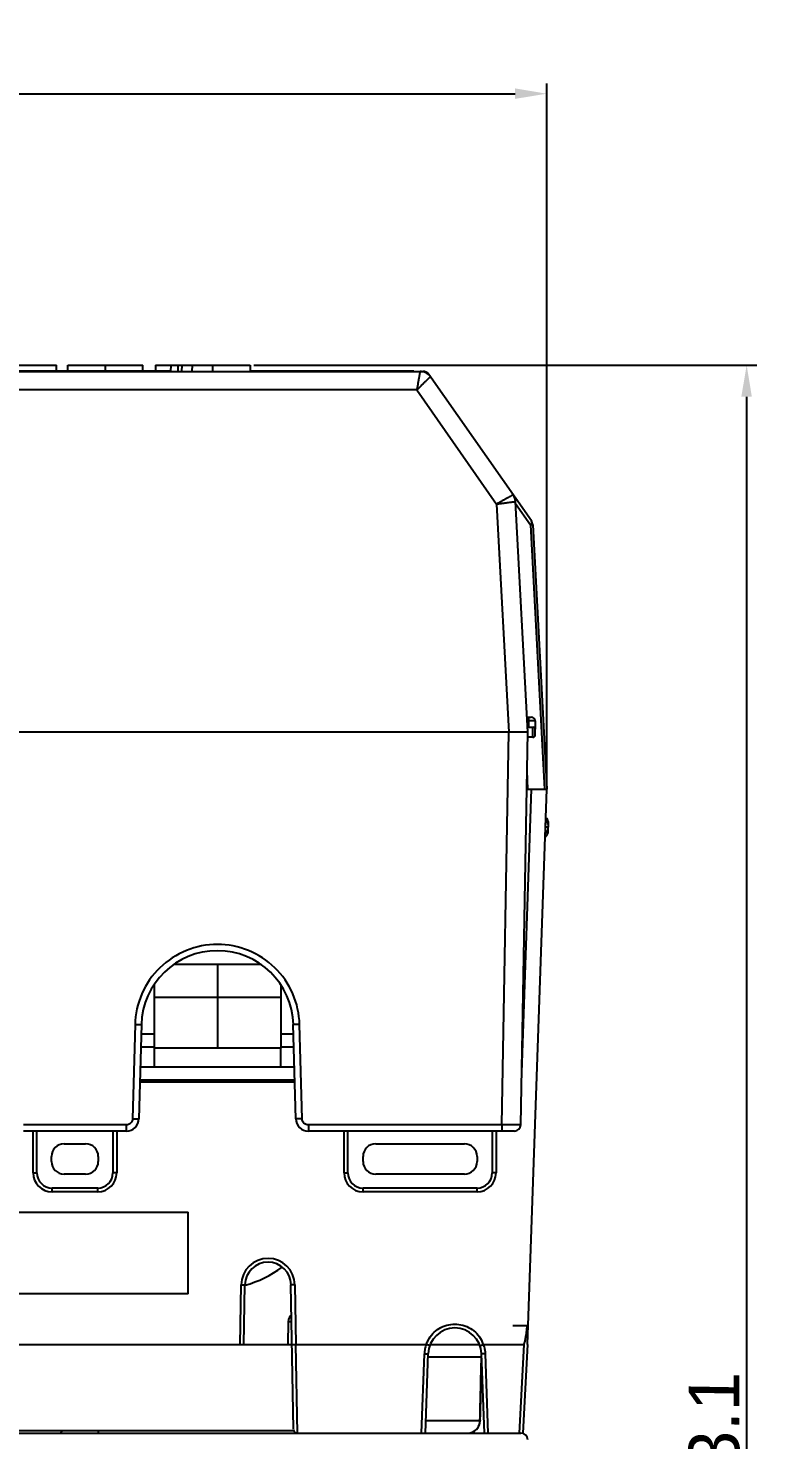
# Model space of a CAD drawing. Header units: millimetres. Extents: x 5329 to 6973, y -914 to -356.
# Drawn here: x 5470 to 5527.5, y -682.6 to -571.2 of the extents above; entities that cross this region are included whole.
import ezdxf

# ---------------------------------------------------------------- set-up
doc = ezdxf.new("R2010")
doc.units = ezdxf.units.MM
doc.header["$PDMODE"] = 3
doc.header["$PDSIZE"] = 1
doc.layers.get('0').update_dxf_attribs({"linetype": 'CONTINUOUS'})
doc.layers.get('Defpoints').update_dxf_attribs({"linetype": 'CONTINUOUS'})
doc.layers.add('Dim', color=1, linetype='CONTINUOUS')
doc.styles.add('OMI-1', font='arial.ttf', dxfattribs={"oblique": 1})
doc.dimstyles.new('1', dxfattribs={"dimtxt": 4, "dimasz": 2.5, "dimexe": 0.8, "dimexo": 0.3, "dimgap": 0.5, "dimtad": 1, "dimtoh": 1, "dimdec": 1, "dimzin": 0, "dimdsep": 46, "dimtxsty": 'OMI-1', "dimcen": 0, "dimclrd": 256, "dimclre": 256, "dimclrt": 256, "dimadec": 0, "dimazin": 0, "dimtfac": 0.8, "dimtdec": 1, "dimtix": 1, "dimtmove": 0, "dimatfit": 3, "dimfxl": 1, "dimtolj": 1, "dimtzin": 0, "dimarcsym": 0})

# ---------------------------------------------------------------- blocks, each defined once
blk = doc.blocks.new('*D6089')
at = {"layer": 'Defpoints', "color": 0}
for p in [(5510.96, -576.33), (5413.96, -631.26), (5510.96, -631.26)]:
    blk.add_point(p, dxfattribs=at)
at = {"layer": 'Dim', "lineweight": -2}
for p, q in [((5413.96, -630.96), (5413.96, -575.53)), ((5416.46, -576.33), (5508.46, -576.33)), ((5510.96, -630.96), (5510.96, -575.53))]:
    blk.add_line(p, q, dxfattribs=at)
at = {"layer": 'Dim'}
for points in [[(5416.46, -575.91), (5416.46, -576.74), (5413.96, -576.33)], [(5508.46, -576.74), (5508.46, -575.91), (5510.96, -576.33)]]:
    blk.add_solid(points, dxfattribs=at)
at = {"layer": 'Dim', "insert": (5462.46, -573.78), "char_height": 4, "attachment_point": 5, "style": 'OMI-1'}
blk.add_mtext('\\A1;97.0', dxfattribs=at)
blk = doc.blocks.new('*D6090')
at = {"layer": 'Defpoints', "color": 0}
for p in [(5487.55, -597.76), (5501.96, -770.81), (5526.75, -770.81)]:
    blk.add_point(p, dxfattribs=at)
at = {"layer": 'Dim', "lineweight": -2}
for p, q in [((5487.85, -597.76), (5527.55, -597.76)), ((5526.75, -600.26), (5526.75, -768.31)), ((5502.26, -770.81), (5527.55, -770.81))]:
    blk.add_line(p, q, dxfattribs=at)
at = {"layer": 'Dim'}
for points in [[(5527.16, -600.26), (5526.33, -600.26), (5526.75, -597.76)], [(5526.33, -768.31), (5527.16, -768.31), (5526.75, -770.81)]]:
    blk.add_solid(points, dxfattribs=at)
at = {"layer": 'Dim', "insert": (5524.2, -684.28), "char_height": 4, "attachment_point": 5, "rotation": 90, "style": 'OMI-1'}
blk.add_mtext('\\A1;173.1', dxfattribs=at)

msp = doc.modelspace()

# ---------------------------------------------------------------- linework, layer by layer
at = {"color": 7, "linetype": 'Continuous'}
for p, q in [((5423.74, -598.26), (5501.17, -598.26)), ((5465.26, -598.21), (5481.26, -598.21)), ((5466.47, -597.76), (5472.25, -597.76)), ((5472.25, -598.21), (5472.25, -597.76)), ((5473.15, -598.21), (5473.15, -597.76)), ((5473.15, -597.76), (5479.08, -597.76)), ((5476.14, -598.21), (5476.14, -597.76)), ((5479.08, -598.21), (5479.08, -597.76)), ((5480.08, -597.76), (5480.08, -598.21)), ((5480.08, -597.76), (5487.55, -597.76)), ((5481.28, -597.76), (5481.26, -598.26)), ((5481.84, -597.76), (5481.83, -598.26)), ((5482.15, -597.76), (5482.14, -598.26)), ((5482.96, -597.76), (5482.95, -598.26)), ((5484.58, -597.76), (5484.58, -598.26)), ((5487.55, -597.76), (5487.56, -598.26)), ((5487.56, -598.21), (5500.46, -598.21)), ((5500.46, -598.26), (5500.46, -598.21)), ((5509.75, -610.07), (5501.66, -598.51)), ((5500.7, -599.73), (5424.21, -599.73)), ((5500.7, -599.73), (5507.01, -608.74)), ((5509.46, -626.76), (5508.5, -608.54)), ((5507.01, -608.74), (5507.96, -626.76)), ((5508.51, -608.7), (5509.69, -610.38)), ((5509.69, -610.38), (5510.78, -631.26)), ((5509.86, -610.38), (5510.96, -631.26)), ((5509.39, -625.56), (5509.74, -625.56)), ((5510.04, -625.85), (5509.41, -625.85)), ((5509.43, -626.36), (5509.86, -626.36)), ((5509.56, -626.36), (5509.56, -625.56)), ((5509.86, -627.16), (5509.86, -626.36)), ((5510.04, -625.85), (5510.05, -626.52)), ((5507.96, -626.76), (5416.96, -626.76)), ((5507.41, -657.77), (5507.96, -626.76)), ((5508.91, -657.77), (5509.46, -626.76)), ((5509.86, -627.16), (5509.45, -627.16)), ((5510.06, -626.96), (5510.06, -626.56)), ((5509.4, -629.8), (5509.45, -631.26)), ((5508.99, -653.63), (5509.76, -631.26)), ((5509.38, -631.26), (5510.96, -631.26)), ((5509.45, -675.11), (5510.96, -631.26)), ((5511.05, -634.26), (5510.85, -634.26)), ((5511.07, -633.8), (5511.04, -634.73)), ((5488.42, -645.11), (5481.5, -645.11)), ((5484.96, -645.11), (5484.96, -651.71)), ((5479.96, -646.7), (5479.96, -653.21)), ((5489.96, -646.69), (5489.96, -651.71)), ((5489.96, -647.71), (5479.96, -647.71)), ((5478.46, -649.85), (5478.26, -657.28)), ((5478.96, -649.85), (5478.76, -657.28)), ((5491.15, -657.28), (5490.95, -649.85)), ((5491.65, -657.28), (5491.45, -649.85)), ((5479.96, -650.61), (5478.94, -650.61)), ((5490.97, -650.61), (5489.96, -650.61)), ((5478.91, -651.61), (5479.96, -651.61)), ((5489.96, -651.71), (5479.96, -651.71)), ((5489.94, -651.71), (5489.94, -653.21)), ((5489.96, -651.61), (5491, -651.61)), ((5491.04, -653.21), (5478.87, -653.21)), ((5478.84, -654.21), (5490.96, -654.21)), ((5478.84, -654.36), (5491.05, -654.36)), ((5478.96, -654.36), (5478.96, -654.21)), ((5490.96, -654.21), (5490.96, -654.36)), ((5477.76, -657.77), (5469.65, -657.77)), ((5477.76, -658.26), (5469.65, -658.26)), ((5470.41, -661.56), (5470.41, -658.26)), ((5470.71, -661.56), (5470.71, -658.26)), ((5476.71, -658.26), (5476.71, -661.56)), ((5477.01, -658.26), (5477.01, -661.56)), ((5477.76, -657.77), (5477.76, -658.26)), ((5507.41, -657.77), (5492.15, -657.77)), ((5492.15, -657.77), (5492.15, -658.26)), ((5508.41, -658.26), (5492.15, -658.26)), ((5494.96, -661.56), (5494.96, -658.26)), ((5495.26, -661.56), (5495.26, -658.26)), ((5506.66, -658.26), (5506.66, -661.56)), ((5506.96, -658.26), (5506.96, -661.56)), ((5507.41, -657.77), (5507.41, -658.26)), ((5472.86, -659.26), (5474.56, -659.26)), ((5497.46, -659.26), (5504.46, -659.26)), ((5471.86, -660.66), (5471.86, -660.26)), ((5475.56, -660.26), (5475.56, -660.66)), ((5496.46, -660.66), (5496.46, -660.26)), ((5505.46, -660.26), (5505.46, -660.66)), ((5470.41, -661.56), (5470.71, -661.56)), ((5474.56, -661.66), (5472.86, -661.66)), ((5477.01, -661.56), (5476.71, -661.56)), ((5494.96, -661.56), (5495.26, -661.56)), ((5504.46, -661.66), (5497.46, -661.66)), ((5506.96, -661.56), (5506.66, -661.56)), ((5471.91, -663.06), (5471.91, -662.76)), ((5475.51, -662.76), (5471.91, -662.76)), ((5475.51, -663.06), (5471.91, -663.06)), ((5475.51, -663.06), (5475.51, -662.76)), ((5505.46, -662.76), (5496.46, -662.76)), ((5496.46, -663.06), (5496.46, -662.76)), ((5505.46, -663.06), (5496.46, -663.06)), ((5505.46, -663.06), (5505.46, -662.76)), ((5442.26, -664.66), (5482.66, -664.66)), ((5482.66, -671.11), (5482.66, -664.66)), ((5486.76, -675.11), (5486.84, -670.39)), ((5486.84, -670.39), (5487.14, -670.39)), ((5487.06, -675.11), (5487.14, -670.39)), ((5491.07, -670.39), (5490.77, -670.39)), ((5490.97, -681.81), (5490.77, -670.39)), ((5491.07, -670.39), (5491.16, -675.11)), ((5482.66, -671.11), (5442.26, -671.11)), ((5490.56, -673.3), (5490.53, -675.11)), ((5508.3, -673.61), (5509.5, -673.61)), ((5423.47, -675.11), (5490.86, -675.11)), ((5491.16, -675.11), (5501.44, -675.11)), ((5491.28, -682.11), (5491.16, -675.11)), ((5501.76, -675.11), (5505.65, -675.11)), ((5505.97, -675.11), (5509.15, -675.11)), ((5509.15, -675.11), (5508.78, -682.11)), ((5509.45, -675.11), (5509.08, -682.11)), ((5501.09, -682.11), (5501.31, -675.84)), ((5501.39, -682.11), (5501.61, -675.83)), ((5501.6, -676.09), (5505.81, -676.09)), ((5505.8, -675.83), (5506.02, -682.11)), ((5505.8, -677.66), (5505.82, -676.38)), ((5506.1, -675.84), (5506.32, -682.11)), ((5501.42, -681.12), (5505.69, -681.12)), ((5415.84, -682.11), (5508.93, -682.11)), ((5433.92, -681.91), (5490.99, -681.91)), ((5475.57, -682.11), (5475.58, -681.91))]:
    msp.add_line(p, q, dxfattribs=at)
msp.add_lwpolyline([(5505.72, -681.13), (5505.73, -680.56), (5505.8, -677.66)], dxfattribs=at)
for centre, radius, start, end in [((5500.96, -599.26), 1, 34.9998, 90), ((5501.17, -598.86), 0.6, 35, 90), ((5507.5, -608.6), 1, 3, 35.0006), ((5509.26, -610.41), 0.6, 3, 35), ((5509.74, -625.86), 0.3, 1, 90), ((5509.86, -626.56), 0.2, 0, 90), ((5509.86, -626.96), 0.2, 270, 0), ((5510.76, -634.04), 0.3, 358.0329, 68.5616), ((5510.77, -633.79), 0.3, 358.0329, 62.905), ((5510.74, -634.72), 0.3, 287.5041, 358.0329), ((5510.75, -634.47), 0.3, 287.5041, 358.0329), ((5484.96, -650.01), 6, 1.5, 178.5), ((5477.76, -657.26), 1, 270, 358.5), ((5492.15, -657.26), 1, 181.5, 270), ((5508.41, -657.76), 0.5, 270, 359), ((5472.86, -660.26), 1, 90, 180), ((5474.56, -660.26), 1, 0, 90), ((5497.46, -660.26), 1, 90, 180), ((5504.46, -660.26), 1, 0, 90), ((5472.86, -660.66), 1, 180, 270), ((5474.56, -660.66), 1, 270, 0), ((5497.46, -660.66), 1, 180, 270), ((5504.46, -660.66), 1, 270, 0), ((5471.91, -661.56), 1.5, 180, 270), ((5471.91, -661.56), 1.2, 180, 270), ((5475.51, -661.56), 1.5, 270, 0), ((5475.51, -661.56), 1.2, 270, 0), ((5496.46, -661.56), 1.5, 180, 270), ((5496.46, -661.56), 1.2, 180, 270), ((5505.46, -661.56), 1.5, 270, 0), ((5505.46, -661.56), 1.2, 270, 0), ((5488.96, -670.43), 2.12, 1, 179), ((5488.96, -670.43), 1.82, 1, 179), ((5484.96, -662.21), 8.5, 284.8845, 306.9821), ((5491.26, -673.31), 0.7, 129.5366, 179), ((5503.71, -675.91), 2.1, 2, 178), ((5483.64, -670.81), 25.94, 352.6169, 353.7995), ((5503.83, -675.94), 2.53, 165.118, 173.5734), ((5503.55, -675.86), 2.24, 160.2444, 165.1299), ((5503.76, -675.93), 2.46, 159.7782, 160.4475), ((5503.76, -675.93), 2.46, 151.9079, 159.7792), ((5503.65, -675.93), 2.46, 20.2217, 28.0924), ((5503.65, -675.93), 2.46, 19.5525, 20.2227), ((5503.87, -675.86), 2.23, 15.1627, 19.753), ((5503.67, -675.92), 2.36, 173.5255, 177.9958), ((5504.72, -681.11), 1, 270.0597, 358.7597), ((5462.46, -670.34), 15.5, 310.5974, 311.7016), ((5491.27, -681.81), 0.3, 181, 270), ((5508.93, -682.64), 0.53, 0, 90)]:
    msp.add_arc(centre, radius, start, end, dxfattribs=at)
for points, knots in [([(5500.96, -598.26), (5500.96, -598.26), (5500.96, -598.26), (5500.96, -598.27), (5500.96, -598.28), (5500.96, -598.29), (5500.95, -598.33), (5500.94, -598.38), (5500.93, -598.44), (5500.92, -598.51), (5500.9, -598.6), (5500.88, -598.73), (5500.84, -598.93), (5500.8, -599.18), (5500.75, -599.45), (5500.72, -599.64), (5500.7, -599.73)], [0, 0, 0, 0, 0.001269, 0.004959, 0.011058, 0.019546, 0.043616, 0.076982, 0.119258, 0.169979, 0.22867, 0.294724, 0.446153, 0.618526, 0.805623, 1, 1, 1, 1]), ([(5500.7, -599.73), (5500.77, -599.66), (5500.91, -599.53), (5501.11, -599.33), (5501.29, -599.15), (5501.45, -599), (5501.57, -598.88), (5501.65, -598.81), (5501.69, -598.76), (5501.73, -598.73), (5501.76, -598.7), (5501.77, -598.69), (5501.78, -598.68), (5501.78, -598.68)], [0, 0, 0, 0, 0.194437, 0.380443, 0.552718, 0.704662, 0.82975, 0.880657, 0.923054, 0.956432, 0.980512, 0.995083, 1, 1, 1, 1]), ([(5508.32, -608.02), (5508.32, -608.02), (5508.31, -608.03), (5508.29, -608.03), (5508.26, -608.05), (5508.21, -608.07), (5508.16, -608.1), (5508.06, -608.15), (5507.92, -608.23), (5507.72, -608.34), (5507.5, -608.46), (5507.26, -608.6), (5507.1, -608.69), (5507.01, -608.74)], [0, 0, 0, 0, 0.005237, 0.019914, 0.043944, 0.077145, 0.11927, 0.169855, 0.294333, 0.445976, 0.618357, 0.804867, 1, 1, 1, 1]), ([(5507.01, -608.74), (5507.11, -608.72), (5507.3, -608.7), (5507.57, -608.66), (5507.83, -608.62), (5508.05, -608.59), (5508.21, -608.57), (5508.32, -608.56), (5508.38, -608.55), (5508.43, -608.55), (5508.47, -608.54), (5508.49, -608.54), (5508.5, -608.54), (5508.5, -608.54)], [0, 0, 0, 0, 0.194848, 0.382363, 0.555129, 0.70671, 0.831177, 0.88169, 0.923688, 0.956789, 0.980637, 0.995033, 1, 1, 1, 1]), ([(5509.86, -610.38), (5509.86, -610.38), (5509.84, -610.38), (5509.81, -610.38), (5509.75, -610.38), (5509.71, -610.38), (5509.69, -610.38)], [0, 0, 0, 0, 0.066553, 0.260767, 0.576136, 1, 1, 1, 1]), ([(5509.75, -610.07), (5509.76, -610.08), (5509.8, -610.17), (5509.76, -610.26), (5509.73, -610.32)], [0, 0, 0, 0, 0.203613, 1, 1, 1, 1]), ([(5509.46, -626.76), (5509.46, -626.76), (5509.45, -626.76), (5509.45, -626.76), (5509.44, -626.76), (5509.42, -626.76), (5509.39, -626.76), (5509.34, -626.75), (5509.27, -626.76), (5509.2, -626.76), (5509.11, -626.76), (5508.97, -626.76), (5508.78, -626.76), (5508.52, -626.76), (5508.24, -626.76), (5508.05, -626.76), (5507.96, -626.76)], [0, 0, 0, 0, 0.001241, 0.004882, 0.010914, 0.019321, 0.043191, 0.076278, 0.11823, 0.168673, 0.227116, 0.293007, 0.44454, 0.617333, 0.805009, 1, 1, 1, 1]), ([(5491.45, -649.85), (5491.43, -649.01), (5491.06, -647.34), (5489.61, -645.24), (5487.47, -643.84), (5484.96, -643.35), (5482.45, -643.84), (5480.31, -645.24), (5478.85, -647.34), (5478.48, -649.02), (5478.46, -649.85)], [0, 0, 0, 0, 0.124998, 0.250002, 0.375013, 0.500028, 0.625043, 0.750053, 0.875054, 1, 1, 1, 1]), ([(5478.46, -649.85), (5478.52, -649.85), (5478.61, -649.85), (5478.73, -649.85), (5478.81, -649.85), (5478.87, -649.85), (5478.91, -649.85), (5478.93, -649.85), (5478.95, -649.85), (5478.95, -649.85), (5478.96, -649.85), (5478.96, -649.85)], [0, 0, 0, 0, 0.382495, 0.555356, 0.706743, 0.83097, 0.923446, 0.956493, 0.980352, 0.994865, 1, 1, 1, 1]), ([(5491.45, -649.85), (5491.39, -649.85), (5491.3, -649.85), (5491.18, -649.85), (5491.1, -649.85), (5491.04, -649.85), (5491, -649.85), (5490.98, -649.85), (5490.96, -649.85), (5490.96, -649.85), (5490.95, -649.85), (5490.95, -649.85)], [0, 0, 0, 0, 0.382495, 0.555356, 0.706743, 0.83097, 0.923446, 0.956493, 0.980352, 0.994865, 1, 1, 1, 1]), ([(5478.26, -657.28), (5478.26, -657.4), (5478.15, -657.66), (5477.89, -657.77), (5477.76, -657.77)], [0, 0, 0, 0, 0.499853, 1, 1, 1, 1]), ([(5478.26, -657.28), (5478.33, -657.28), (5478.42, -657.28), (5478.54, -657.29), (5478.61, -657.29), (5478.67, -657.29), (5478.72, -657.29), (5478.74, -657.29), (5478.75, -657.29), (5478.76, -657.28), (5478.76, -657.28), (5478.76, -657.28)], [0, 0, 0, 0, 0.382495, 0.555356, 0.706743, 0.83097, 0.923446, 0.956493, 0.980352, 0.994865, 1, 1, 1, 1]), ([(5491.65, -657.28), (5491.58, -657.28), (5491.49, -657.28), (5491.37, -657.29), (5491.3, -657.29), (5491.24, -657.29), (5491.2, -657.29), (5491.17, -657.29), (5491.16, -657.29), (5491.15, -657.28), (5491.15, -657.28), (5491.15, -657.28)], [0, 0, 0, 0, 0.382495, 0.555356, 0.706743, 0.83097, 0.923446, 0.956493, 0.980352, 0.994865, 1, 1, 1, 1]), ([(5492.15, -657.77), (5492.02, -657.77), (5491.76, -657.66), (5491.65, -657.4), (5491.65, -657.28)], [0, 0, 0, 0, 0.49992, 1, 1, 1, 1]), ([(5508.91, -657.77), (5508.91, -657.77), (5508.91, -657.77), (5508.91, -657.77), (5508.9, -657.77), (5508.88, -657.77), (5508.85, -657.77), (5508.8, -657.77), (5508.73, -657.77), (5508.66, -657.77), (5508.57, -657.77), (5508.43, -657.77), (5508.24, -657.77), (5507.98, -657.77), (5507.7, -657.77), (5507.51, -657.77), (5507.41, -657.77)], [0, 0, 0, 0, 0.001246, 0.004879, 0.0109, 0.019297, 0.043162, 0.076247, 0.118222, 0.168706, 0.227184, 0.293106, 0.444637, 0.617433, 0.804951, 1, 1, 1, 1]), ([(5490.56, -673.3), (5490.56, -673.29), (5490.57, -673.3), (5490.58, -673.29), (5490.6, -673.29), (5490.64, -673.29), (5490.72, -673.29), (5490.79, -673.29), (5490.82, -673.29)], [0, 0, 0, 0, 0.016529, 0.06488, 0.144973, 0.256425, 0.570528, 1, 1, 1, 1]), ([(5501.59, -674.77), (5501.79, -674.4), (5502.41, -673.74), (5503.71, -673.39), (5505, -673.74), (5505.62, -674.4), (5505.82, -674.77)], [0, 0, 0, 0, 0.250007, 0.5, 0.749993, 1, 1, 1, 1]), ([(5490.86, -675.11), (5490.86, -675.11), (5490.87, -675.11), (5490.88, -675.11), (5490.91, -675.11), (5490.96, -675.11), (5491.05, -675.11), (5491.12, -675.11), (5491.16, -675.11)], [0, 0, 0, 0, 0.019632, 0.076489, 0.168674, 0.293002, 0.617944, 1, 1, 1, 1]), ([(5501.73, -675.2), (5501.73, -675.2), (5501.72, -675.2), (5501.7, -675.2), (5501.68, -675.19), (5501.63, -675.17), (5501.55, -675.14), (5501.48, -675.11), (5501.45, -675.1)], [0, 0, 0, 0, 0.019993, 0.076956, 0.169056, 0.293112, 0.618144, 1, 1, 1, 1]), ([(5505.68, -675.2), (5505.68, -675.2), (5505.69, -675.2), (5505.71, -675.2), (5505.74, -675.19), (5505.79, -675.17), (5505.86, -675.14), (5505.93, -675.11), (5505.97, -675.1)], [0, 0, 0, 0, 0.01985, 0.076734, 0.16883, 0.292948, 0.618042, 1, 1, 1, 1]), ([(5509.15, -675.11), (5509.17, -675.1), (5509.2, -675.05), (5509.22, -674.97), (5509.24, -674.9), (5509.25, -674.86)], [0, 0, 0, 0, 0.246154, 0.497383, 1, 1, 1, 1]), ([(5501.31, -675.84), (5501.35, -675.84), (5501.42, -675.84), (5501.5, -675.84), (5501.55, -675.84), (5501.58, -675.84), (5501.6, -675.84), (5501.61, -675.84), (5501.61, -675.83)], [0, 0, 0, 0, 0.380722, 0.704525, 0.828522, 0.920736, 0.978182, 1, 1, 1, 1]), ([(5506.1, -675.84), (5506.07, -675.84), (5506, -675.84), (5505.91, -675.84), (5505.86, -675.84), (5505.83, -675.84), (5505.82, -675.84), (5505.8, -675.84), (5505.8, -675.83)], [0, 0, 0, 0, 0.380722, 0.704525, 0.828522, 0.920736, 0.978182, 1, 1, 1, 1]), ([(5504.72, -682.11), (5504.85, -682.11), (5505.1, -682.06), (5505.42, -681.84), (5505.64, -681.51), (5505.69, -681.25), (5505.69, -681.12)], [0, 0, 0, 0, 0.246593, 0.495176, 0.746577, 1, 1, 1, 1]), ([(5505.69, -681.12), (5505.7, -681.13), (5505.71, -681.13), (5505.72, -681.13), (5505.72, -681.13)], [0, 0, 0, 0, 0.742864, 1, 1, 1, 1])]:
    msp.add_open_spline(points, degree=3, knots=knots, dxfattribs=at)
for points in [[(5509.73, -610.32), (5509.71, -610.34), (5509.7, -610.36), (5509.69, -610.38)], [(5509.31, -674.55), (5509.33, -674.42), (5509.35, -674.28), (5509.37, -674.14)], [(5506.02, -675.28), (5506.07, -675.46), (5506.1, -675.65), (5506.1, -675.84)], [(5509.25, -674.86), (5509.27, -674.76), (5509.29, -674.66), (5509.31, -674.55)], [(5505.69, -681.12), (5505.73, -679.45), (5505.77, -677.77), (5505.81, -676.09)]]:
    msp.add_open_spline(points, degree=3, dxfattribs=at)

# ---------------------------------------------------------------- dimensions: what is measured, and where the dimension line sits
at = {"layer": 'Dim'}
dim = msp.add_linear_dim(base=(5510.96, -576.33), p1=(5413.96, -631.26), p2=(5510.96, -631.26), dimstyle='1', dxfattribs=at)
dim.commit()
dim.dimension.update_dxf_attribs({"geometry": '*D6089', "text_midpoint": (5462.46, -573.78)})
dim = msp.add_linear_dim(base=(5526.74772682, -770.80747423), p1=(5487.54698767, -597.75747423), p2=(5501.95571521, -770.80747423), angle=90, dimstyle='1', dxfattribs=at)
dim.commit()
dim.dimension.update_dxf_attribs({"geometry": '*D6090', "text_midpoint": (5524.20407062, -684.28247423)})

doc.saveas('drawing.dxf')
